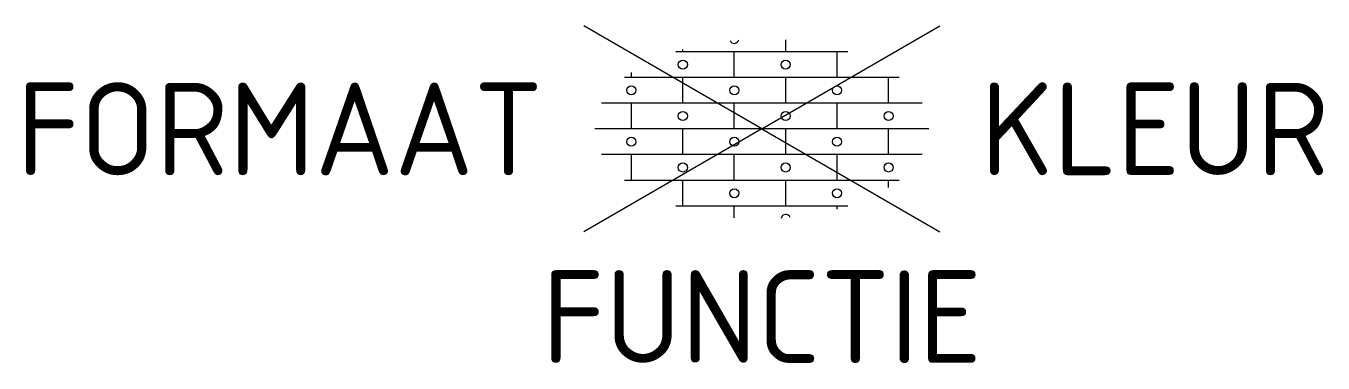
# Model space of a CAD drawing. Header units: metres. Extents: x -14.3 to 10.9, y -4.5 to 2.
import ezdxf
from ezdxf.enums import TextEntityAlignment as Align

# ---------------------------------------------------------------- set-up
doc = ezdxf.new("R2010")
doc.units = ezdxf.units.M
doc.styles.add('NLCS-ISO', font='NLCS-ISO.ttf')

msp = doc.modelspace()

# ---------------------------------------------------------------- linework, layer by layer
for p, q in [((0, 0), (-3.464, 2)), ((0, 0), (3.464, 2)), ((-1.536, 1.5), (-1.536, 1.542)), ((0.464, 1.5), (0.464, 1.732)), ((1.674, 1.5), (-1.674, 1.5)), ((-0.536, 1), (-0.536, 1.5)), ((1.464, 1), (1.464, 1.5)), ((-2.536, 1), (-2.536, 1.095)), ((2.667, 1), (-2.667, 1)), ((-1.536, 0.5), (-1.536, 1)), ((0.464, 0.5), (0.464, 1)), ((2.464, 0.5), (2.464, 1)), ((3.115, 0.5), (-3.115, 0.5)), ((-2.536, 0), (-2.536, 0.5)), ((-0.536, 0), (-0.536, 0.5)), ((1.464, 0), (1.464, 0.5)), ((0, 0), (-3.464, -2)), ((3.25, 0), (-3.25, 0)), ((-1.536, -0.5), (-1.536, 0)), ((0, 0), (3.464, -2)), ((0.464, -0.5), (0.464, 0)), ((2.464, -0.5), (2.464, 0)), ((3.115, -0.5), (-3.115, -0.5)), ((-2.536, -1), (-2.536, -0.5)), ((-0.536, -1), (-0.536, -0.5)), ((1.464, -1), (1.464, -0.5)), ((2.667, -1), (-2.667, -1)), ((-1.536, -1.5), (-1.536, -1)), ((0.464, -1.5), (0.464, -1)), ((2.464, -1.141), (2.464, -1)), ((1.674, -1.5), (-1.674, -1.5)), ((-0.536, -1.726), (-0.536, -1.5)), ((1.464, -1.562), (1.464, -1.5))]:
    msp.add_line(p, q)
for centre in [(-1.536, 1.25), (0.464, 1.25), (-2.536, 0.75), (-0.536, 0.75), (1.464, 0.75), (-1.536, 0.25), (0.464, 0.25), (2.464, 0.25), (-2.536, -0.25), (-0.536, -0.25), (1.464, -0.25), (-1.536, -0.75), (0.464, -0.75), (2.464, -0.75), (-0.536, -1.25), (1.464, -1.25)]:
    msp.add_circle(centre, 0.0881)
for centre, start, end in [((-0.536, 1.75), 201.2196, 349.022), ((0.464, -1.75), 16.5757, 172.2912)]:
    msp.add_arc(centre, 0.0881, start, end)

# ---------------------------------------------------------------- texts
at = {"style": 'NLCS-ISO'}
msp.add_attdef('FORMAAT', text='WF', height=1.8, dxfattribs=at).set_placement((-4.25, 0), align=Align.MIDDLE_RIGHT)
msp.add_attdef('KLEUR', text='G', height=1.8, dxfattribs=at).set_placement((4.25, 0), align=Align.MIDDLE_LEFT)
at = {"style": 'NLCS-ISO', "flags": 1}
msp.add_attdef('FUNCTIE', text='', height=1.8, dxfattribs=at).set_placement((0, -2.75), align=Align.TOP_CENTER)

doc.saveas('drawing.dxf')
